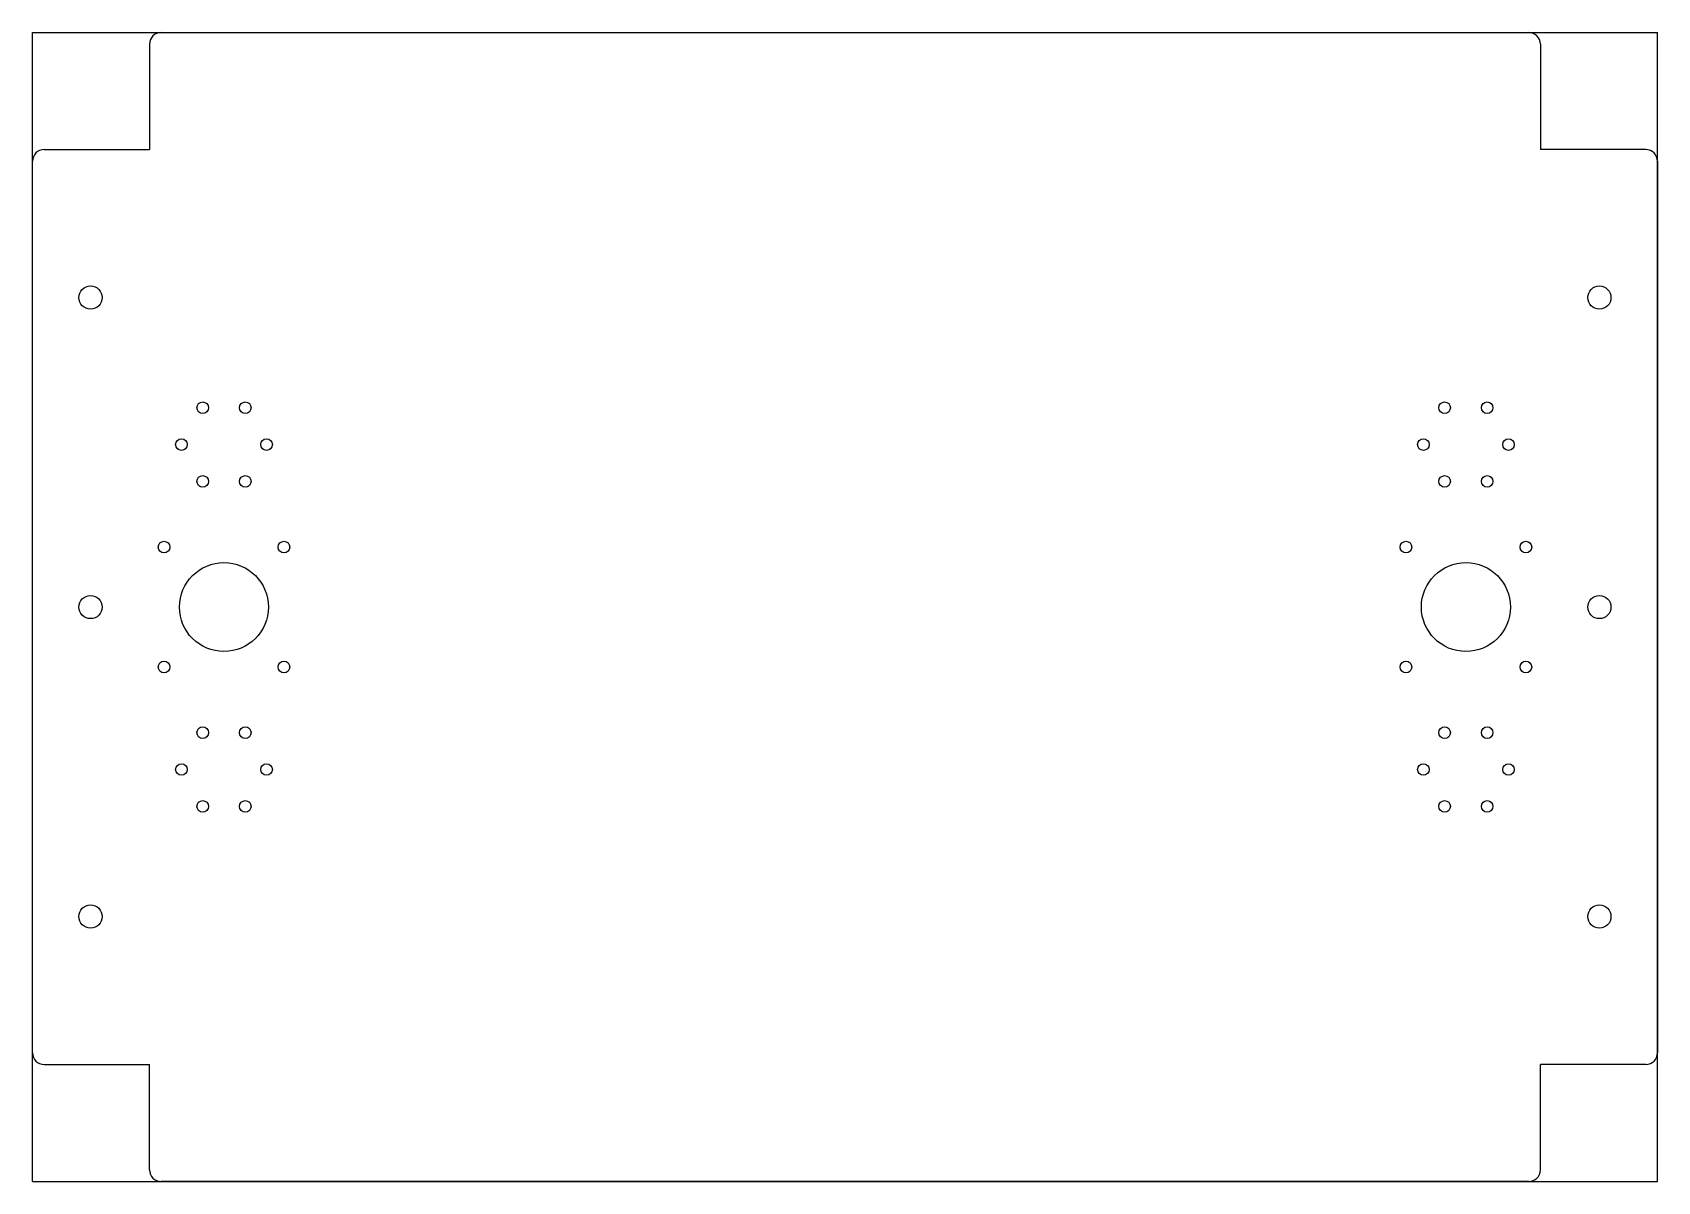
# Model space of a CAD drawing. Header units: millimetres. Extents: x 0 to 420, y 0 to 297.
import ezdxf

# ---------------------------------------------------------------- set-up
doc = ezdxf.new("R2010")
doc.units = ezdxf.units.MM
doc.header["$LTSCALE"] = 23.1
doc.layers.get('0').update_dxf_attribs({"linetype": 'CONTINUOUS'})
doc.layers.add('02___PRT_ALL_AXES', color=7, linetype='CONTINUOUS')

msp = doc.modelspace()

# ---------------------------------------------------------------- linework, layer by layer
at = {"color": 7, "linetype": 'CONTINUOUS'}
for p, q in [((0, 0), (0, 297)), ((0, 297), (420, 297)), ((33.23, 296.98), (386.73, 296.98)), ((420, 0), (420, 297)), ((30.23, 293.98), (30.23, 266.73)), ((389.73, 293.98), (389.73, 266.73)), ((2.98, 266.73), (30.23, 266.73)), ((416.98, 266.73), (389.73, 266.73)), ((-0.02, 33.23), (-0.02, 263.73)), ((419.98, 263.73), (419.98, 33.23)), ((2.98, 30.23), (30.23, 30.23)), ((30.23, 2.98), (30.23, 30.23)), ((416.98, 30.23), (389.73, 30.23)), ((389.73, 2.98), (389.73, 30.23)), ((0, 0), (420, 0)), ((386.73, -0.02), (33.23, -0.02))]:
    msp.add_line(p, q, dxfattribs=at)
for centre, start, end in [((33.23, 293.98), 90, 180), ((386.73, 293.98), 0, 90), ((2.98, 263.73), 90, 180), ((416.98, 263.73), 0, 90), ((2.98, 33.23), 180, 270), ((416.98, 33.23), 270, 360), ((33.23, 2.98), 180, 270), ((386.73, 2.98), 270, 360)]:
    msp.add_arc(centre, 3, start, end, dxfattribs=at)
at = {"layer": '02___PRT_ALL_AXES', "color": 7, "linetype": 'CONTINUOUS'}
for centre, radius in [((14.98, 228.48), 3), ((404.98, 228.48), 3), ((43.98, 200.01), 1.5), ((54.98, 200.01), 1.5), ((364.98, 200.01), 1.5), ((375.98, 200.01), 1.5), ((38.48, 190.48), 1.5), ((60.48, 190.48), 1.5), ((359.48, 190.48), 1.5), ((381.48, 190.48), 1.5), ((43.98, 180.96), 1.5), ((54.98, 180.96), 1.5), ((364.98, 180.96), 1.5), ((375.98, 180.96), 1.5), ((33.98, 163.98), 1.5), ((64.98, 163.98), 1.5), ((354.98, 163.98), 1.5), ((385.98, 163.98), 1.5), ((49.48, 148.48), 11.5), ((370.48, 148.48), 11.5), ((14.98, 148.48), 3), ((404.98, 148.48), 3), ((33.98, 132.98), 1.5), ((64.98, 132.98), 1.5), ((354.98, 132.98), 1.5), ((385.98, 132.98), 1.5), ((43.98, 116.01), 1.5), ((54.98, 116.01), 1.5), ((364.98, 116.01), 1.5), ((375.98, 116.01), 1.5), ((38.48, 106.48), 1.5), ((60.48, 106.48), 1.5), ((359.48, 106.48), 1.5), ((381.48, 106.48), 1.5), ((43.98, 96.96), 1.5), ((54.98, 96.96), 1.5), ((364.98, 96.96), 1.5), ((375.98, 96.96), 1.5), ((14.98, 68.48), 3), ((404.98, 68.48), 3)]:
    msp.add_circle(centre, radius, dxfattribs=at)

doc.saveas('drawing.dxf')
